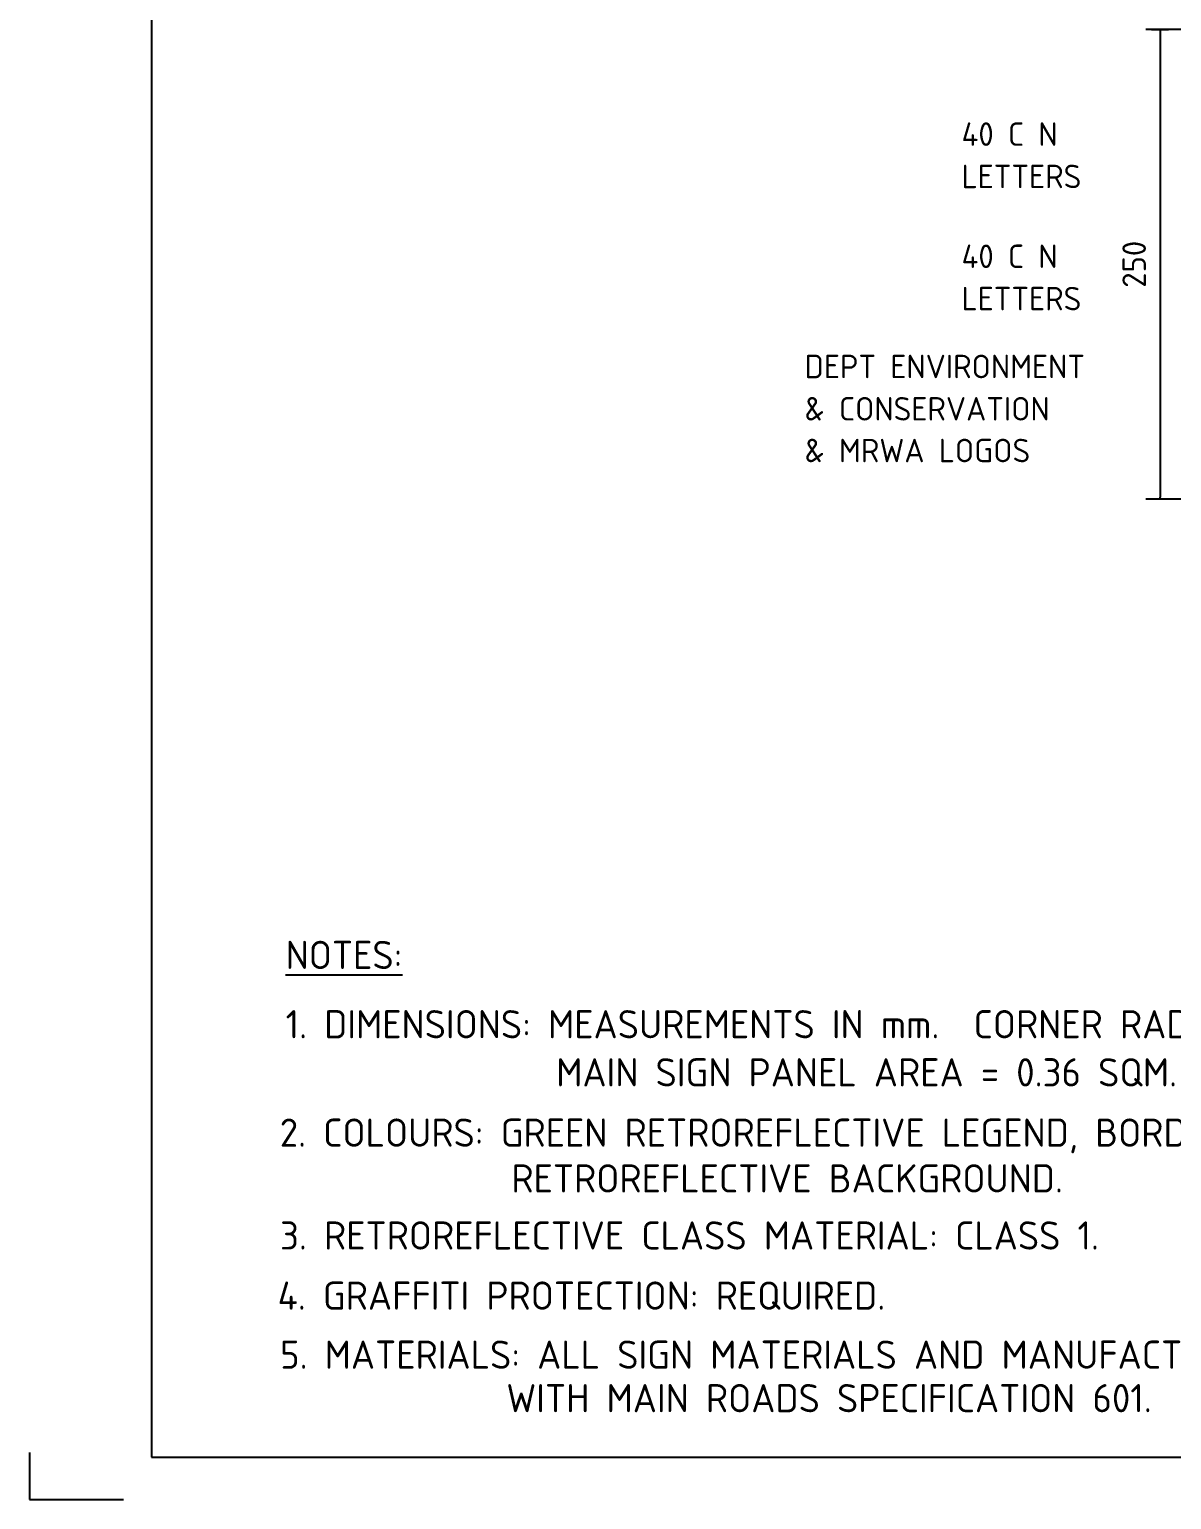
# Model space of a CAD drawing. Header units: millimetres. Extents: x 0 to 420, y 0 to 297.
# Drawn here: x 0 to 121.5, y 0 to 156.4 of the extents above; entities that cross this region are included whole.
import ezdxf
from ezdxf.enums import TextEntityAlignment as Align

# ---------------------------------------------------------------- set-up
doc = ezdxf.new("R2010")
doc.units = ezdxf.units.MM
for name, color, linetype in [('COMMENTS', 4, 'Continuous'), ('L35', 3, 'Continuous'), ('T25', 1, 'Continuous'), ('TBLK18', 4, 'Continuous'), ('TBLK25', 1, 'Continuous'), ('TBLK35', 3, 'Continuous'), ('TBLK50', 7, 'Continuous')]:
    doc.layers.add(name, color=color, linetype=linetype)
doc.styles.add('ISO', font='iso3098b')
doc.styles.add('ISO3098B', font='iso3098b.shx')
doc.dimstyles.new('SIGNSDIM', dxfattribs={"dimtxt": 2.5, "dimasz": 0.2, "dimexe": 1.5, "dimexo": 2, "dimgap": 1.5, "dimtad": 1, "dimdec": 4, "dimlfac": 5, "dimrnd": 1, "dimdsep": 46, "dimlunit": 6, "dimtxsty": 'ISO3098B', "dimblk": 'SGNDIM', "dimcen": 2.5, "dimse2": 1, "dimadec": 0, "dimazin": 0, "dimtfac": 1, "dimtdec": 4, "dimtix": 1, "dimtmove": 0, "dimatfit": 3, "dimldrblk": 'SGNDIM', "dimfxl": 1, "dimtolj": 1, "dimtzin": 0, "dimarcsym": 0})

# ---------------------------------------------------------------- blocks, each defined once
blk = doc.blocks.new('BLK25DES')
at = {"layer": 'COMMENTS', "style": 'ISO3098B'}
for s, p in [('40 C N', (0, 0)), ('LETTERS', (0, -4.5))]:
    blk.add_text(s, height=2.5, dxfattribs=at).set_placement(p)
blk = doc.blocks.new('BLK22DES')
at = {"layer": 'COMMENTS', "style": 'ISO3098B'}
for s, p in [('40 C N', (0, 0)), ('LETTERS', (0, -4.5))]:
    blk.add_text(s, height=2.5, dxfattribs=at).set_placement(p)
blk = doc.blocks.new('SGNDIM')
for p, q in [((0, 0), (-1, 0)), ((0, 4.5), (0, -4.5))]:
    blk.add_line(p, q)
blk = doc.blocks.new('*D33')
at = {"layer": 'DEFPOINTS', "color": 0}
for p in [(147.7, 156.42), (120.29, 106.44), (147.7, 106.44)]:
    blk.add_point(p, dxfattribs=at)
at = {"layer": 'T25', "color": 0, "lineweight": -2}
for p, q in [((145.7, 156.42), (118.79, 156.42)), ((120.29, 156.22), (120.29, 106.64)), ((145.7, 106.44), (118.79, 106.44))]:
    blk.add_line(p, q, dxfattribs=at)
at = {"layer": 'T25', "color": 0, "lineweight": -2, "xscale": 0.2, "yscale": 0.2, "zscale": 0.2}
for p, rotation in [((120.29, 156.42), 90), ((120.29, 106.44), 270)]:
    blk.add_blockref('SGNDIM', p, dxfattribs=dict(at, rotation=rotation))
at = {"layer": 'T25', "color": 0, "insert": (117.54, 131.43), "char_height": 2.5, "attachment_point": 5, "rotation": 90, "style": 'ISO3098B'}
blk.add_mtext('\\A1;250', dxfattribs=at)
blk = doc.blocks.new('A3BBLK')
at = {"layer": 'TBLK25'}
for p, q in [((0, 5), (0, 0)), ((0, 0), (10, 0))]:
    blk.add_line(p, q, dxfattribs=at)
at = {"layer": 'TBLK50'}
for p, q in [((13, 292.5), (13, 4.5)), ((13, 4.5), (415.5, 4.5))]:
    blk.add_line(p, q, dxfattribs=at)
blk = doc.blocks.new('TBLK')
blk.add_blockref('A3BBLK', (0, 0))
at = {"layer": 'TBLK18', "style": 'ISO'}
blk.add_attdef('MR_DIRECTORATE', text='', height=1.5, dxfattribs=at).set_placement((381.5, 67.12), align=Align.CENTER)
for tag, p in [('STREET_NAME', (355.51, 61.1)), ('SUBURB_POSTCODE', (388.49, 61.1)), ('TELEPHONE_NO.', (368.31, 58.84)), ('FAX_NO.', (393.56, 58.84))]:
    blk.add_attdef(tag, p, '', height=1.5, dxfattribs=at)
at = {"layer": 'TBLK25', "style": 'ISO'}
for tag, height, p in [('MR_BRANCH', 2, (381.5, 64.2)), ('ROAD_SECTION', 1.75, (384.5, 29.16)), ('SLK', 1.75, (384.5, 26.11)), ('CHAINAGE', 1.75, (384.5, 19.21)), ('DRG_TYPE_03', 1.75, (360.51, 11.5)), ('DRG_TYPE_02', 1.75, (360.51, 8.36)), ('DRG_TYPE_01', 1.75, (360.3, 5.42))]:
    blk.add_attdef(tag, text='', height=height, dxfattribs=at).set_placement(p, align=Align.CENTER)
for tag, p, height in [('FILE_NUMBER', (371.77, 53.24), 2.5), ('DESIGNED_/_DRAWN', (371.77, 48.49), 2), ('VERIFIED', (371.77, 43.49), 2), ('APPROVED', (371.77, 38.49), 2), ('LOCAL_AUTHORITY', (370.48, 16.73), 1.25)]:
    blk.add_attdef(tag, p, '', height=height, dxfattribs=at)
at = {"layer": 'TBLK35', "style": 'ISO', "width": 0.9}
for tag, p in [('ROAD_PROJECT&NUMBER', (384.5, 32.23)), ('DRAWING_DESCRIPTION', (384.5, 22.29))]:
    blk.add_attdef(tag, text='', height=2.5, dxfattribs=at).set_placement(p, align=Align.CENTER)
at = {"layer": 'TBLK50', "style": 'ISO'}
blk.add_attdef('DRG_NUMBER', (370.5, 6.02), '', height=5, dxfattribs=at)

msp = doc.modelspace()

# ---------------------------------------------------------------- block references
msp.add_blockref('TBLK', (0, 0))
at = {"layer": 'L35'}
for name, p in [('BLK22DES', (99.174, 144.028491)), ('BLK25DES', (99.174, 131.028491))]:
    msp.add_blockref(name, p, dxfattribs=at)

# ---------------------------------------------------------------- texts
at = {"layer": 'COMMENTS', "style": 'ISO3098B'}
for s, p in [('DEPT ENVIRONMENT', (82.472256, 119.306871)), ('& CONSERVATION', (82.472256, 114.806871)), ('& MRWA LOGOS', (82.472256, 110.366864))]:
    msp.add_text(s, height=2.5, dxfattribs=at).set_placement(p)
at = {"layer": 'T25', "color": 3, "style": 'ISO'}
for s, p in [('%%UNOTES:', (27.263687, 56.448886)), ('1. DIMENSIONS: MEASUREMENTS IN mm.  CORNER RADIUS = 50. BORDER = 10. EDGE STRIP = 10.', (27.263687, 49.077243)), ('MAIN SIGN PANEL AREA = 0.36 SQM.  SUPPLEMENTARY PANEL AREA = 0.12 SQM.', (56.046288, 43.958185)), ('2. COLOURS: GREEN RETROREFLECTIVE LEGEND, BORDER & SYMBOL ON WHITE', (26.635016, 37.541474)), ('RETROREFLECTIVE BACKGROUND.', (51.279611, 32.674218)), ('3. RETROREFLECTIVE CLASS MATERIAL: CLASS 1.', (26.663555, 26.602)), ('4. GRAFFITI PROTECTION: REQUIRED.', (26.408828, 20.202541)), ('5. MATERIALS: ALL SIGN MATERIALS AND MANUFACTURE TO BE IN ACCORDANCE ', (26.666361, 13.920712)), ('               WITH MAIN ROADS SPECIFICATION 601.', (23.418329, 9.293589))]:
    msp.add_text(s, height=3, dxfattribs=at).set_placement(p)

# ---------------------------------------------------------------- dimensions: what is measured, and where the dimension line sits
at = {"layer": 'T25'}
dim = msp.add_linear_dim(base=(120.293402, 106.443309), p1=(147.703178, 156.420303), p2=(147.703178, 106.443309), angle=90, dimstyle='SIGNSDIM', override={"dimse2": 0}, dxfattribs=at)
dim.commit()
dim.dimension.update_dxf_attribs({"geometry": '*D33', "text_midpoint": (117.543402, 131.431806)})

doc.saveas('drawing.dxf')
